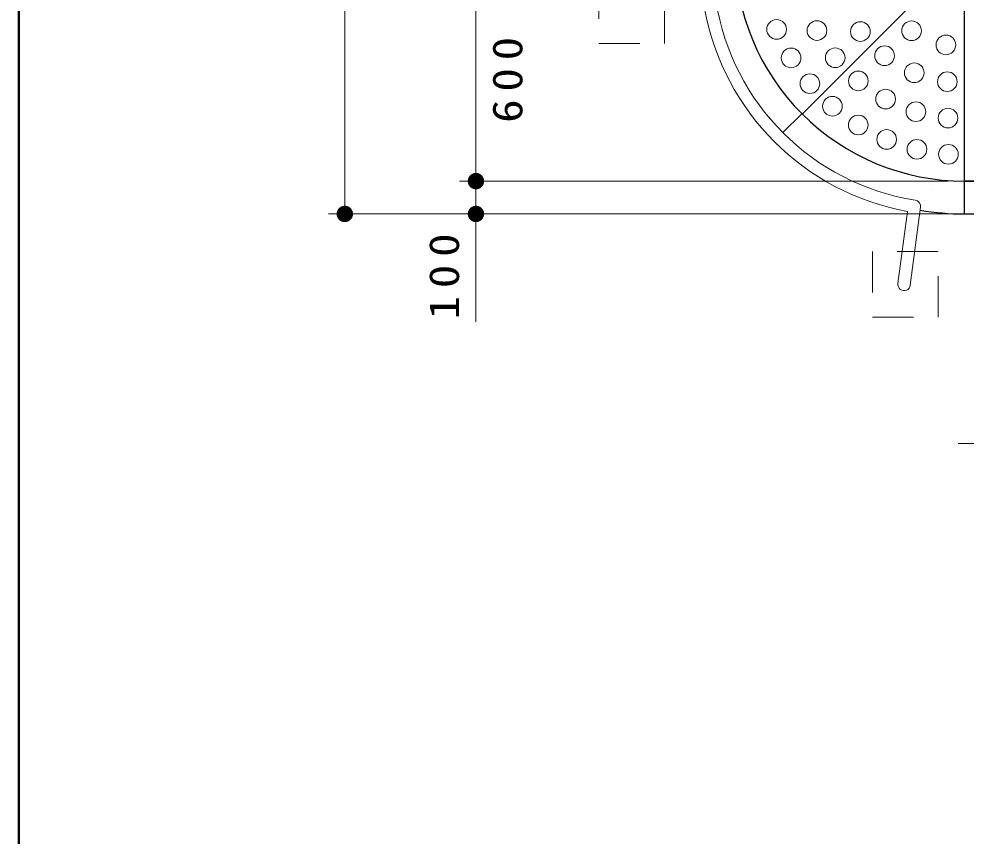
# Model space of a CAD drawing. Units: millimetres on the paper, scale 1:50. Extents: x -365 to 0, y -26 to 257.
# Drawn here: x -365 to -307.2, y 110 to 159.8 of the extents above; entities that cross this region are included whole.
import ezdxf

# ---------------------------------------------------------------- set-up
doc = ezdxf.new("R2010")
doc.units = ezdxf.units.MM
doc.linetypes.add('USER1', pattern=[4.5, 2.5, -2])
doc.linetypes.add('USER2', pattern=[6, 3, -1, 1, -1])
doc.layers.add('LY_1', color=7, linetype='Continuous', lineweight=13)
doc.layers.add('LY_3', color=7, linetype='Continuous', lineweight=13)
doc.styles.add('ＭＳ ゴシック', font='')
doc.styles.get('ＭＳ ゴシック').set_extended_font_data('MS Gothic')

# ---------------------------------------------------------------- blocks, each defined once
blk = doc.blocks.new('filled_dot')
at = {"color": 0, "linetype": 'Continuous', "lineweight": -2, "const_width": 1.25}
blk.add_lwpolyline([(-0.625, 0, 1), (0.625, 0, 1)], format="xyb", close=True, dxfattribs=at)

msp = doc.modelspace()

# ---------------------------------------------------------------- linework, layer by layer
at = {"layer": 'LY_1'}
for p, q in [((-345.12, 147.917), (-345.12, 227.917)), ((-337.12, 149.917), (-337.12, 161.917)), ((-308.32, 149.917), (-338.12, 149.917)), ((-337.12, 149.917), (-337.12, 141.342)), ((-309.321, 149.437), (-309.329, 149.438)), ((-309.78, 148.736), (-309.785, 148.736)), ((-308.32, 147.917), (-346.12, 147.917)), ((-310.798, 148.067), (-311.377, 143.666)), ((-309.996, 148.331), (-310.623, 143.567))]:
    msp.add_line(p, q, dxfattribs=at)
at = {"layer": 'LY_1', "lineweight": 25}
for p, q in [((-308.734, 162.502), (-317.223, 154.013)), ((-307.32, 149.917), (-307.32, 161.917)), ((-317.239, 154.029), (-318.393, 152.876)), ((-307.32, 147.917), (-307.32, 149.917)), ((-307.32, 149.917), (-295.32, 149.917)), ((-283.32, 149.917), (-307.32, 149.917)), ((-307.32, 147.917), (-307.32, 149.917)), ((-283.32, 149.917), (-307.32, 149.917)), ((-307.32, 147.917), (-304.788, 147.917))]:
    msp.add_line(p, q, dxfattribs=at)
at = {"layer": 'LY_1', "linetype": 'USER1'}
for p, q in [((-329.62, 162.317), (-329.62, 158.317)), ((-325.62, 158.317), (-325.62, 162.317)), ((-329.62, 158.317), (-325.62, 158.317)), ((-308.92, 145.617), (-312.92, 145.617)), ((-312.92, 145.617), (-312.92, 141.617)), ((-308.92, 141.617), (-308.92, 145.617)), ((-312.92, 141.617), (-308.92, 141.617))]:
    msp.add_line(p, q, dxfattribs=at)
at = {"layer": 'LY_1', "linetype": 'USER2'}
msp.add_line((-307.704, 133.917), (-301.696, 133.917), dxfattribs=at)
at = {"layer": 'LY_1', "color": 150}
for centre in [(-318.776, 159.171), (-316.316, 159.108), (-313.667, 159.047), (-310.542, 159.094), (-308.452, 158.228), (-317.893, 157.438), (-315.205, 157.446), (-312.19, 157.57), (-313.791, 156.032), (-310.382, 156.526), (-308.364, 155.985), (-316.749, 155.864), (-312.128, 154.921), (-315.373, 154.488), (-310.281, 154.156), (-308.32, 153.766), (-313.799, 153.344), (-312.065, 152.461), (-310.215, 151.859), (-308.293, 151.555)]:
    msp.add_circle(centre, 0.6, dxfattribs=at)
at = {"layer": 'LY_1', "lineweight": 25}
for radius, start in [(14, 179.99997), (16, 260.28288)]:
    msp.add_arc((-307.32, 163.917), radius, start, 269.99997, dxfattribs=at)
at = {"layer": 'LY_1'}
for centre, radius, start, end in [((-308.039, 163.198), 14.62, 188.95162, 261.01058), ((-308.039, 163.198), 15.38, 190.33239, 259.66756), ((-310.373, 148.38), 0.38, 352.49997, 82.49997), ((-311, 143.617), 0.38, 172.49997, 352.49997)]:
    msp.add_arc(centre, radius, start, end, dxfattribs=at)
at = {"layer": 'LY_3', "lineweight": 50}
msp.add_line((-365, 257), (-365, 0), dxfattribs=at)

# ---------------------------------------------------------------- block references
at = {"layer": 'LY_1', "xscale": 0.4, "yscale": 0.4}
for p, rotation in [((-337.12, 149.917), 90), ((-337.12, 149.917), 270), ((-345.12, 147.917), 90), ((-337.12, 147.917), 90)]:
    msp.add_blockref('filled_dot', p, dxfattribs=dict(at, rotation=rotation))

# ---------------------------------------------------------------- texts
at = {"layer": 'LY_1', "char_height": 1.833, "rotation": 90, "style": 'ＭＳ ゴシック'}
for s, insert, attachment_point in [('\\T1.33;\\W1.15;600', (-336.12, 156.333), 2), ('\\T1.33;\\W1.15;100', (-338.12, 144.342), 8)]:
    msp.add_mtext(s, dxfattribs=dict(at, insert=insert, attachment_point=attachment_point))

doc.saveas('drawing.dxf')
